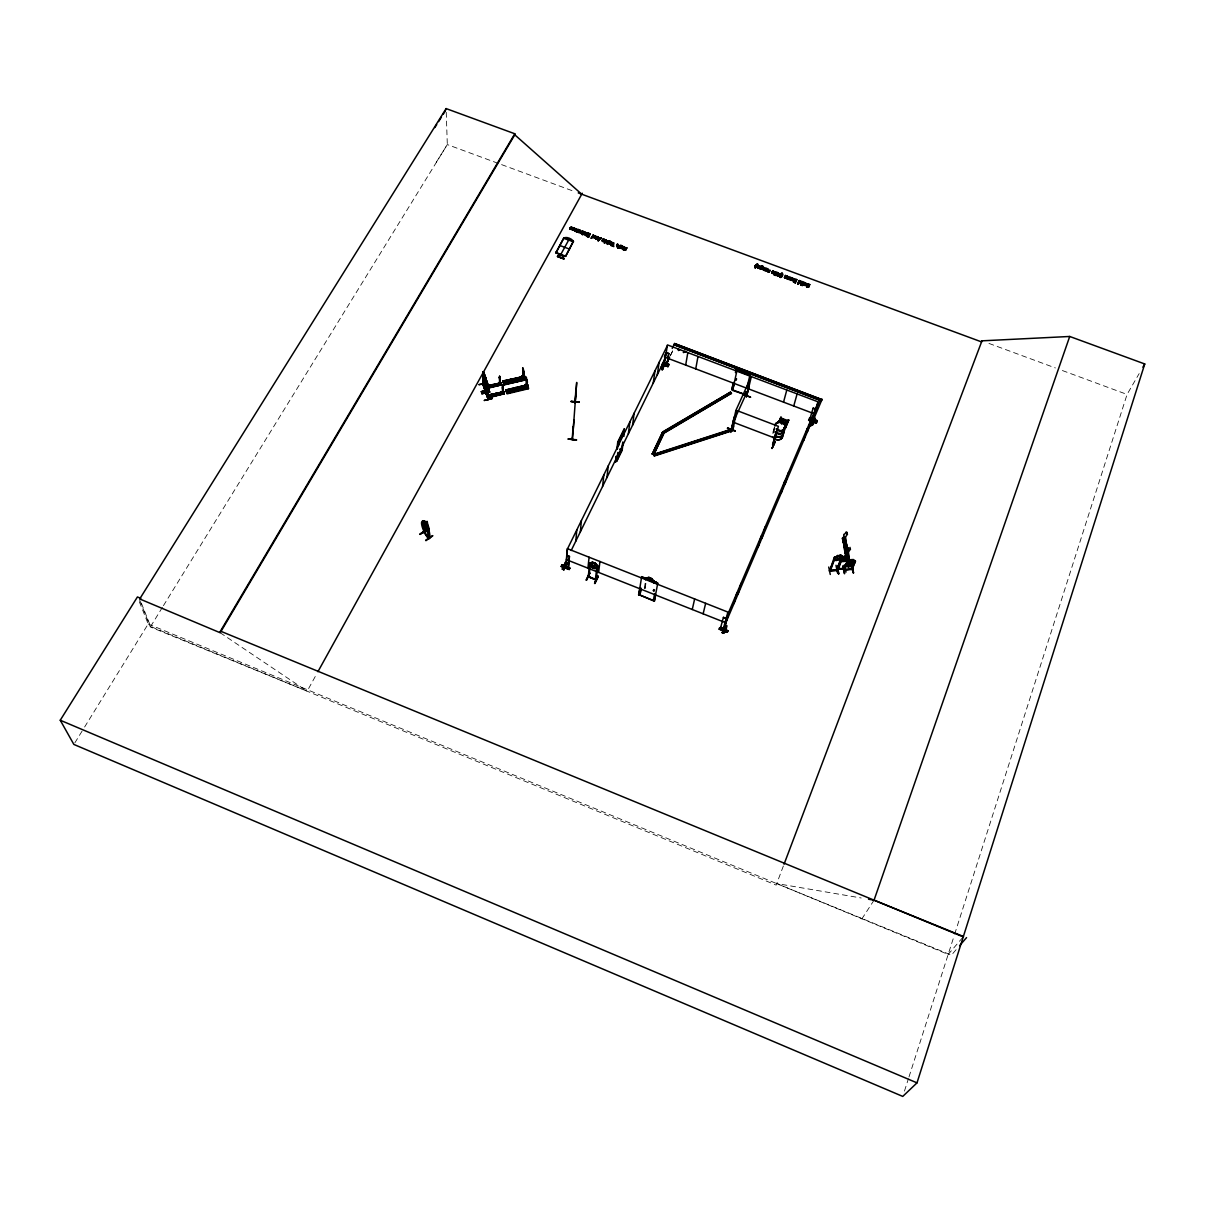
<?xml version="1.0" encoding="UTF-8"?>
<svg xmlns="http://www.w3.org/2000/svg" width="1205" height="1205" viewBox="0 0 1205 1205"><rect width="100%" height="100%" fill="white"/><g stroke="black" fill="none" stroke-linecap="round" stroke-linejoin="round"><path stroke-width="0.75" stroke-dasharray="5 3.75" d="M644.298 588.176L645.157 583.175M644.916 588.703L645.775 583.717M645.037 588.462L645.88 583.461M773.188 431.797L774.122 429.658M774.348 427.429L774.167 429.914A5.257 4.383 14.3 0 1 774.363 427.519M772.857 433.514L774.378 427.745A5.166 4.323 14.3 0 0 774.167 429.974A5.151 4.308 14.3 0 0 773.233 432.083M904.458 1091.097L908.419 1078.686M908.992 1076.924L954.089 935.954M954.661 934.161L1127.067 394.427L1139.162 373.595M783.371 865.988L776.156 885.103L150.625 626.495L139.705 598.945M670.462 355.324L672.932 350.278M670.402 355.716L673.685 348.983M139.735 600.226L150.339 626.962L307.139 691.203L317.005 673.339M74.846 742.852L83.642 728.588M84.621 727.007L148.185 623.979L138.771 600.331M150.625 626.495L162.449 607.275M163.428 605.678L447.311 144.57L446.212 111.478M436.285 162.298L447.311 144.57L574.755 191.64M773.64 430.516L774.243 429.537A5.151 4.308 14.3 0 0 773.444 432.67M861.846 918.933L874.047 900.165M948.064 954.586L962.072 938.228M956.077 949.736L951.423 955.143L776.728 883.566L861.198 897.981M773.339 432.61L774.258 431.812M988.959 343.425L1055.384 367.947M1062.373 370.538L1127.067 394.427M148.185 623.979L948.184 954.435M220.199 632.761L307.139 691.203M773.49 432.565A5.121 4.293 14.3 0 1 774.378 431.797M773.309 432.866A5.242 4.383 14.3 0 1 774.167 429.628"/><path stroke-width="1.5" d="M492.122 398.644L484.124 400.482L492.137 398.463M491.956 386.925L491.188 384.817M492.212 396.581L491.444 394.351M492.634 384.485L493.417 386.579M492.89 394.005L493.673 396.129M522.91 376.653L522.97 368.067M494.186 393.704L494.969 395.812M495.647 393.357L496.43 395.466M486.142 386.519L500.678 382.738L500.828 383.988L500.316 382.121L498.87 382.467L499.593 384.5M500.075 379.319L500.075 377.557M500.15 380.795L499.97 377.737M500.376 382.286L501.099 384.892L486.684 388.115L501.039 384.576M501.099 384.862L486.579 387.784L486.85 388.552M501.958 391.926L503.344 390.992L504.127 393.734L489.697 397.017L489.004 394.833L503.871 391.971L501.898 391.339M502.606 385.148L502.485 386.278L502.877 385.374M504.082 393.674L502.681 394.08L501.882 391.866M503.057 382.316L502.756 381.066L503.916 384.591M503.118 388.236L502.696 385.223M503.344 391.52L503.735 392.89L503.344 390.992M503.133 387.739L502.997 386.293M503.494 392.212L503.404 391.158M506.974 393.237L505.784 389.923L507.064 393.839L528.468 388.718L527.188 384.184L525.019 384.696L525.094 385.6M506.371 380.373L507.561 383.506M507.968 389.561L509.143 392.725M573.444 241.934C573.264 239.117 565.371 235.773 563.744 238.485M508.54 379.846L509.73 382.994M509.414 389.215L510.604 392.378M514.776 134.809L514.806 133.77L446.121 108.586L139.705 598.945L220.199 632.761L514.776 134.809L581.729 194.216M511.583 388.688L512.788 391.851M563.865 258.834L557.508 256.545L563.865 258.924L561.59 254.918L557.554 256.198M512.637 378.882L513.827 382.015M513.526 388.236L514.716 391.399M564.693 256.469L555.957 252.854L563.774 237.942M557.719 255.897L557.508 256.545M594.547 238.168C596.927 233.288 593.96 239.102 596.505 239.223C599.985 233.002 594.939 241.407 594.713 237.34M804.277 284.124C805.482 286.956 806.853 281.518 804.548 283.627M584.229 233.875L585.148 232.053L584.922 233.77M521.931 375.885L524.19 375.629L521.931 375.885L523.015 379.56M575.101 230.908L576.909 231.932L578.129 229.447L576.562 231.511L575.192 231.3L575.116 230.05M504.006 384.937L525.38 379.891L524.958 378.732L503.6 383.808L525.305 378.656L523.045 378.912L523.106 379.967L521.916 376.683M524.1 375.373L524.175 376.261L502.636 381.157M524.311 377.195C524.808 376.547 524.506 376.081 524.838 376.713M525.275 379.5L525.199 378.4M526.103 388.387L528.302 387.242L528.453 388.688M527.459 386.037L527.188 384.184M506.07 391.143L527.579 385.962L527.444 384.681L527.895 385.721M527.624 384.636L527.956 386.986M528.302 387.242L506.793 393.116L528.242 388.07M500.256 380.78L499.924 384.41L499.292 377.511M503.238 388.206L502.952 393.282L502.334 386.715M503.253 389.607L503.072 393.267L502.365 387.573M766.184 270.236L766.696 269.107L768.444 269.679L766.214 270.312L766.485 268.384L765.642 270.748M559.888 245.504L569.558 249.119M560.551 254.918L568.865 239.735M811.04 425.621L811.342 424.793C808.404 428.573 815.981 419.355 809.414 419.777M574.454 229.266L573.008 228.197L574.408 229.447M523.542 378.882L524.235 371.848M524.039 373.369L523.708 378.852L522.669 368.082L523.889 373.414M569.724 228.86L570.01 227.7L571.968 228.438L570.492 229.236L570.311 228.167L571.818 228.724M572.029 228.528C568.579 225.456 574.619 229.131 569.98 227.971M572.255 229.161C573.761 226.645 568.429 226.314 572.375 227.73M606.657 241.813C607.184 244.314 609.805 239.765 606.838 240.94M574.936 228.543L574.213 230.426L572.45 229.989A1.702 1.341 5.2 0 0 573.158 230.291L574.649 229.809L574.815 228.347M574.092 229.688C571.321 229.161 573.143 231.029 574.333 229.357M574.8 228.619L573.203 227.76L574.619 228.438M576.472 440.126L568.173 438.951L576.472 440.051M579.153 402.334L570.959 401.355L579.183 402.048M527.429 381.804L526.63 387.724L525.832 377.843M527.157 382.241L526.796 387.679L525.998 385.48M572.27 438.198L572.179 439.418L573.143 426.811M575.824 389.938L575.131 402.816L576.698 382.422L573.023 432.173M576.367 229.071L575.674 230.321M576.909 231.932L578.129 229.447M568.158 439.117L576.487 439.75M575.553 230.351L576.743 231.194L577.662 229.266M580.373 230.501C576.502 230.004 578.882 234.282 580.78 230.712M580.268 230.833L578.626 231.3L578.987 230.411M577.963 231.481C577.888 227.579 582.09 232.188 578.656 231.029M577.888 231.405C580.659 234.312 576.849 232.038 578.807 229.703M582.738 231.164C583.566 235.156 578.189 232.625 581.172 232.595C585.479 227.308 580.9 239.855 584.199 232.128M581.036 233.469L581.413 232.55M581.518 233.65L582.256 230.983M582.753 234.101L582.06 233.198L582.934 233.514M582.407 234.734L582.768 233.83M582.874 231.917L583.973 231.616L584.063 232.746M755.475 266.395L755.55 267.887M793.718 280.388L794.517 279.033L796.851 279.62L794.532 279.515L795.029 280.931M585.69 235.201C583.431 233.469 586.293 236.255 585.841 234.674M585.63 232.234C582.572 238.409 590.269 229.251 586.157 235.367M587.694 233.695L589.576 234.116L588.974 235.216L587.046 234.915L588.959 235.487L589.546 234.388L587.904 233.077L590.269 233.966L588.643 237.189L586.474 235.954M569.814 568.082L561.786 564.994L569.679 568.534M585.992 234.629L586.91 232.716M588.974 235.216L587.242 234.568M587.904 233.077L590.269 233.966M573.957 420.108L572.465 439.433L572.255 438.274M588.643 237.189L586.293 236.029M563.729 569.664L566.983 562.434M567.163 562.72L565.552 562.072L562.298 569.152L563.925 569.799L566.968 562.584M590.932 238.198C596.475 231.104 590.465 240.262 593.914 236.632M566.847 564.226L565.491 566.38M568.85 567.419L565.687 566.425M766.967 268.564C767.208 271.984 770.552 269.092 766.485 268.384M569.347 556.665L568.429 567.54L569.453 556.409L566.666 555.61L569.453 556.409M596.505 239.223L597.71 236.737M596.324 238.485L597.243 236.557M597.71 240.563L601.22 238.033L599.894 238.816L598.042 236.858L598.328 240.789L601.22 238.033M598.328 240.789L599.593 238.831L598.237 240.277L598.433 238.394M599.894 238.816L600.708 237.837M604.353 240.488C599.246 239.795 607.335 240.578 602.937 239.223C602.274 239.659 605.633 239.464 604.187 241.045L602.575 240.759M575.809 541.12L576.803 529.914M602.696 239.524C606.567 236.873 603.419 245.082 602.169 240.202M499.593 376.081L499.186 377.843M604.247 243.154L605.919 239.78M580.343 531.872L581.382 520.59M608.856 240.88C606.16 239.509 606.702 245.79 608.766 240.97C610.212 245.745 604.503 242.416 607.757 242.853M607.621 244.404L609.293 241.045M611.025 244.118C608.871 243.38 611.327 241.226 611.387 242.551M611.929 242.898L609.971 241.286L611.914 242.175L611.538 243.395L609.64 243.199L610.995 244.103M610.784 245.428L613.842 246.573L610.995 244.811M609.971 241.286C606.401 243.681 613.209 245.398 609.293 243.666M808.962 286.308L808.706 287.076M612.773 245.474C613.827 248.757 614.354 238.168 612.245 245.549M613.661 242.657L612.758 245.745M619.099 246.001L617.111 246.965L616.644 245.052L618.617 245.79L617.141 246.694L616.644 245.052M616.945 244.826C621.434 247.281 614.806 241 619.069 246.272M617.186 244.133L619.174 246.001M623.301 246.844L621.66 247.311L623.241 247.025L621.825 245.7L621.283 248.471L622.684 248.908L621.479 247.417L623.813 247.04L622.172 246.106M619.626 248.064L617.984 248.245L619.445 247.477M620.605 245.248C621.132 247.899 617.322 247.673 619.581 247.432L621.087 245.428L619.596 248.335M618.798 247.146L619.596 247.161M618.014 247.974L619.084 247.899M619.731 248.185L621.087 245.428M586.443 580.132L589.923 572.917L586.519 580.192M587.935 568.173L589.079 557.207M595.993 579.936L588.236 576.818L589.787 562.961L592.604 562.238L595.36 563.322L597.891 566.139L596.219 579.59M625.666 249.947C620.485 250.399 626.66 249.842 624.009 248.275M588.432 576.171L588.296 576.894M589.155 576.412L588.838 577.15L588.492 576.186M588.959 577.105L590.465 563.217M664.241 365.446C658.728 378.415 666.049 358.156 664.091 366.2L667.434 344.901L817.939 401.777L810.513 425.922M624.009 247.597L626.871 247.793L626.57 248.546L624.476 247.628L625.757 250.053M626.871 247.793L624.16 247.462M602.575 486.474L603.856 474.86M850.082 547.401L849.766 548.697A1.913 0.844 -10.9 0 1 849.6 550.098L847.898 553.577L846.03 553.607M594.547 583.386L597.951 576.111L594.668 583.401M606.928 477.572L608.269 465.883M596.189 579.228L595.33 579.71L597.093 565.687M598.644 572.42L599.924 561.5M523.482 376.638L502.636 381.172M617.141 447.868L616.824 448.004M511.251 380.313L511.929 381.367M513.059 380.494L511.523 381.051M524.537 375.809L524.853 376.397M615.785 461.786L616.026 456.409M616.9 449.194L617.758 441.979L624.1 429.101L623.889 433.137M615.71 461.952L616.448 456.394M617.231 449.329L618.18 442.054L624.431 429.236M615.378 461.816L616.523 457.418M618.044 445.338L618.496 441.813L623.934 430.697L623.904 436.391M620.711 451.664L616.779 461.169L617.834 452.462M618.677 445.519L619.099 442.039L624.567 431.134M525.651 377.406L526.66 378.039M525.847 377.045L525.726 378.475M619.762 449.299L619.837 449.088M527.715 385.103L526.48 385.721M623.693 432.505L624.1 429.101M622.849 441.964L621.418 449.902L622.157 450.384L616.779 461.169M495.014 394.984L494.863 394.095M622.157 450.384L623.03 443.38M628.362 433.815L629.914 421.81M786.699 277.722L786.82 277.436M623.813 246.724L623.392 247.808L621.494 247.612M632.565 425.229L634.161 413.149M759.647 267.133L759.481 265.928L757.629 265.266L759.075 267.209L757.071 266.471L759.135 266.938M653.231 383.039L655.038 370.673M657.297 374.74L659.135 362.328M771.833 272.692C772.902 269.995 775.131 274.484 772.405 272.722M662.057 369.528L663.352 361.892M662.328 369.619L664.196 364.844L666.711 366.124M662.494 364.332L661.093 367.42L662.614 368.007L663.639 364.738M665.838 353.321L662.524 369.227L662.825 368.399M669.634 357.011L665.476 365.808L663.774 365.627M665.567 355.023L662.675 368.67M730.215 429.899L653.713 454.677L652.221 454.089L662.524 432.279L664.015 432.851L731.45 393.237L730.486 392.137L663.066 431.706L663.955 433.213L653.713 454.677L654.36 455.972L732.64 430.607L732.068 428.95L653.773 454.3L652.267 453.728M666.425 366.019L664.723 364.543M668.67 353.713L666.742 366.064L668.76 353.502L666.154 352.764L668.76 353.502M806.522 284.485L804.895 282.723L803.78 284.817M667.028 366.169L666.501 365.552M653.713 454.677L664.015 432.851L663.066 431.706M661.681 364.452L668.067 366.636L662.012 364.302M654.36 455.972L653.773 454.3M663.578 364.723L668.338 366.064L663.759 364.513M674.514 343.515L821.976 399.623L674.514 343.515L672.239 348.441M652.221 454.089L662.524 432.279M662.464 432.64L664.015 432.851M677.632 348.697L678.581 350.565M641.045 588.115L639.765 595.059L638.74 595.014L641.663 576.638L657.779 583.009L654.36 601.22L639.9 595.044L653.291 600.452L654.707 593.538M640.096 587.558L638.56 594.954M640.473 592.694L641.045 589.23M645.88 578.415L645.579 579.816L646 578.084L648.938 577.391L654.104 581.367L653.441 580.87M685.585 351.709L683.416 352.402M648.546 579.891L649.841 578.038M685.675 365.085L687.829 352.613M746.889 395.662L746.543 396.686L751.348 376.487L735.924 410.333L731.54 429.598M810.709 425.38L812.125 421.916M812.577 421.75L822.096 399.247M583.084 231.315L583.627 232.475L581.864 233.77M584.817 233.785L586.007 234.357M652.477 582.015L651.709 578.49L654.149 581.277L653.803 583.069L653.908 581.593M653.185 590.571L653.893 590.962M653.622 589.576L654.451 589.863M654.014 590.902L653.577 590.299M695.737 368.881L697.996 356.454M654.36 601.22L655.49 595.541M764.196 270.462C767.314 264.829 763.955 273.354 762.84 268.745M794.562 282.181C792.242 280.313 797.574 281.548 794.291 280.057M500.768 383.07L485.946 386.022L486.202 386.775L500.587 383.31M762.66 267.766C761.078 270.492 758.126 268.459 762.358 268.519M618.737 245.428C618.286 248.094 614.866 244.299 618.436 246.347M755.189 268.173L755.098 265.883M755.927 264.844L757.704 264.166L756.243 265.175M757.388 265.944L758.924 265.974L759.075 267.209M757.629 265.266C761.62 266.094 757.403 269.092 757.327 267.209M663.006 432.068L730.486 392.137M755.414 266.666L756.062 265.145M733.393 382.813L731.887 389.637L733.318 382.422M735.457 372.39L736.33 368.685L751.423 374.394M735.622 372.571L736.375 369.152M756.906 266.892C757.779 268.579 760.069 267.495 757.418 267.179M663.955 433.213L731.45 393.237M745.428 394.698L732.61 390.39L736.963 370.553L750.143 374.891M734.448 382.633L732.61 390.39M736.511 378.732L736.044 380.027M762.117 267.736C757.583 270.583 765.371 263.79 760.973 266.697M760.189 268.504L761.168 266.531L762.599 268.022M762.886 266.923L761.018 265.853L759.512 268.73M763.533 267.299L762.795 269.468M764.678 270.643L762.735 269.137M764.015 267.48L763.593 269.89L765.311 267.947M731.631 429.567L734.237 416.99L731.269 429.507L731.676 428.362M730.848 432.429L733.559 426.239M767.449 271.607L765.672 270.312M732.068 428.95L732.64 430.607M767.841 271.803L769.031 271.863M732.941 429.959L736.601 410.423L778.385 426.344L773.158 445.353L773.565 444.705M768.88 272.194C770.944 266.636 770.115 274.002 768.218 271.2M692.257 609.504L694.652 598.96M487.965 399.533L487.995 386.609L488.266 399.533L485.736 392.469M485.856 393.538L486.022 380.509L487.92 387.588L486.7 380.885M750.519 397.258L742.943 394.261L750.549 397.108M483.054 384.576L483.069 371.697L484.47 374.258L485.073 380.87M483.717 371.968L484.937 377.286L485.043 390.812L482.753 383.808L485.314 390.751L485.645 377.421L486.052 380.584M727.413 428.408L735.246 430.998L727.609 427.88M772.119 271.743C776.848 274.168 770.221 268.64 774.559 271.953M774.077 272.044L772.616 270.809M773.821 273.43L772.315 272.752M745.172 395.24L746 391.64M746.844 388.055L750.007 374.921L737.219 369.995M777.27 272.375L776.14 274.966L774.649 275.086M748.682 386.112L746.588 396.581M746.498 396.701L749.329 383.868M775.628 271.773L774.107 275.162M776.171 274.891L775.433 274.333L776.306 274.574L777.21 272.646M775.523 274.288L776.366 274.318M428.603 536.888L429.146 537.49M428.664 537.294C426.148 526.615 426.329 507.094 429.176 537.897L423.558 531.932M429.131 537.792L423.708 531.616M774.966 275.056L775.9 275.056M777.752 272.556C777.797 274.228 776.11 276.849 774.996 274.785M777.903 275.538C779.605 269.784 776.743 277.24 777.827 275.659M428.016 525.952C436.858 560.973 411.206 511.357 426.57 522.85M424.281 532.61L423.904 531.691M777.571 276.322L777.481 275.086M777.421 275.358L778.52 272.842M780.93 273.731C777.12 278.566 779.605 273.897 780.433 273.55M779.334 276.066L780.373 273.806M524.552 376.593L502.862 381.789M779.816 276.246L778.294 275.659M782.226 274.183L782.181 274.77A3.479 2.756 12.3 0 1 781.97 275.749L781.397 276.322A3.675 2.922 12.3 0 1 780.584 276.849L779.951 277.331L781.729 276.653M782.105 274.153L781.849 273.098L782.557 275.614L780.539 277.557M782.587 274.153L782.437 273.309M703.133 613.812L705.663 603.313M785.283 275.343L784.44 277.662M786.76 278.129C789.139 281.217 784.651 276.548 786.865 276.216M503.615 392.182L489.079 395.315L503.57 391.685M788.567 276.548L787.467 279.078M789.742 278.867L788.341 279.379L790.48 277.255M808.254 286.76L806.928 284.425L809.82 284.621L807.32 283.898L806.748 284.877L808.871 286.413M790.962 277.436L789.862 279.967L788.401 279.123M792.83 279.741L791.308 279.183L791.354 280.163L792.965 279.455L790.962 278.716L793.041 279.259L791.293 278.204M792.694 278.747C788.793 277.843 795.195 277.271 793.236 280.178M795.526 281.217L793.824 281.759M793.477 280.855L793.432 282.015L795.405 282.889L793.297 281.413L794.185 280.599M793.673 280.117L796.174 279.771L794.231 280.178M484.064 373.038L484.576 377.029M800.843 282.994L797.755 283.913L799.246 280.509L798.825 282.798L800.451 282.678M798.237 284.094L798.749 282.859M797.755 283.913L799.246 280.509M798.825 282.798L799.487 281.232M800.723 284.877C805.904 276.035 798.599 287.649 801.446 284.696M844.72 545.729L845.579 545.247L845.594 546.347M801.28 285.088L801.596 284.305M801.912 285.465L803.901 282.226L802.394 285.645M809.82 284.621C809.022 285.088 806.25 283.461 808.886 286.579C806.989 288.281 804.895 286.097 808.645 286.956M807.666 285.6C809.655 288.251 803.81 285.299 808.193 286.67M778.626 429.522L778.686 429.567M845.91 532.309L847.115 532.399L846.799 533.71A1.913 0.859 -11 0 1 846.648 535.11L844.961 538.635L843.123 538.756L844.042 535.291A1.913 0.859 -11 0 1 844.946 533.83L845.925 532.414M486.925 383.22L486.956 381.895M727.91 630.802L719.701 627.654L719.114 629.131L727.338 632.233L727.941 630.742L719.686 627.7M566.576 564.256C563.081 567.359 571.938 568.338 565.793 566.501L567.329 548.621L727.895 612.095L723.256 628.965L720.259 627.775L723.377 628.272L723.618 629.356L727.669 616.87L723.979 629.417L728.498 612.607L818.255 402.832L811.221 425.214M723.407 617.367L726.133 618.436L723.407 617.367L720.56 627.895L721.102 627.323M783.536 402.154L786.805 390.013M775.734 433.333L772.616 445.157L775.824 433.107M722.172 632.625C726.841 636.797 728.709 614.158 723.693 633.197L722.172 632.625L725.124 625.094L726.736 625.952M775.177 442.145L772.013 448.456L774.89 441.828M772.631 445.112L773.474 444.675M723.572 629.085L724.808 626.449M779.454 420.756L780.885 417.216L781.232 418.15M781.156 418.06L779.213 422.548M724.702 626.675L724.868 627.428L725.079 626.555M846.061 553.713L846.964 550.173M734.011 603.539L736.903 592.965M606.085 242.069L606.461 241.045M738.093 593.99L741.03 583.325M784.771 427.82L787.528 421.223L780.93 418.722L787.603 421.313L788.778 420.018L785.389 428.046L787.528 421.223M785.389 428.046L788.778 420.018M787.603 421.313L788.16 419.777M793.734 406.025L797.123 393.914M758.126 547.13L761.244 536.074M762.042 537.927L765.205 526.811M781.337 492.77L784.681 481.307M785.133 483.913L788.507 472.375M617.337 448.832L617.562 448.049M808.63 420.259L816.403 422.91L808.63 420.259L809.564 418.075L817.321 420.726L809.564 418.075M809.775 420.425L809.624 419.506M813.134 408.149L815.68 409.113L813.134 408.149L809.504 420.244L812.321 421.313M803.735 440.382L807.26 428.528M807.38 431.827L810.95 419.927M815.77 410.077L810.965 425.606L812.125 422.066M804.398 283.732C804.443 288.085 808.66 281.624 804.142 283.326M819.987 400.256L812.577 417.502M727.549 428.121L735.246 430.983M140.834 598.358L137.43 596.957L60.25 720.229L73.867 744.434L902.756 1096.414L917.005 1082.858L1144.75 363.97L1069.724 336.466L981.97 340.834L981.563 341.904L578.249 192.921M800.783 281.97L800.376 282.949M800.602 282.603L800.783 281.669M761.952 268.353L762.117 267.45M868.549 899.231L874.047 900.165L1069.724 336.466M573.429 241.075L565.702 256.183M793.387 279.922L793.252 278.716L791.384 278.039M556.032 251.996L556.243 253.276M561.168 566.44L569.227 569.468L561.168 566.44L561.666 565.386M774.695 272.42L774.002 273.58M774.529 272.948L774.71 271.908M778.325 421.946L778.942 420.997L782.105 421.148L786.639 424.024L786.067 424.898M782.075 421.223L778.987 421.117M790.872 278.912L791.113 280.132L792.92 280.283M778.746 422.368L780.72 419.415L787.332 421.946L784.801 424.973M828.724 567.043L830.275 574.469M830.486 570.598L829.507 571.019L835.155 557.192M830.456 570.311L829.597 571.004L834.342 557.237L840.713 555.098L842.913 556.725L840.653 555.159L834.357 557.312M786.202 277.542L787.648 278.566M845.654 551.649L842.762 537.626L844.81 551.709L845.714 551.649L842.37 538.108L845.729 551.649M843.651 537.159L844.524 537.219L843.651 537.159C844.72 539.042 843.771 536.827 844.298 538.048C841.918 542.099 852.703 553.502 844.75 551.709M772.013 271.938L771.848 272.902M801.114 282.783L801.039 281.172L799.186 280.765M845.308 537.445L847.898 551.483L845.097 537.46C846.769 540.759 839.057 538.801 845.579 538.801M835.999 565.296L837.505 572.932M844.087 546.603L846.814 546.513M837.219 566.44L838.59 574.077L837.596 566.471M844.283 547.913L847.085 547.627M837.565 569.257L841.677 558.487M842.069 556.559L837.068 570.552L842.807 556.74L842.099 557.056M837.144 570.507L837.957 570.101M842.792 556.65L841.768 559.466L843.214 560.355L847.311 559.075L847.1 556.062L849.284 557.674L844.208 569.995M842.898 556.635L837.882 570.462L829.597 571.004M812.381 422.473L812.727 421.464M848.666 566.696L845.458 552.568L848.651 566.712L847.341 559.888M848.215 552.929L847.055 553.05L847.431 552.041L846.287 552.884M846.979 550.278A1.913 0.844 -10.9 0 1 847.898 548.832L848.486 547.627M838.725 573.881L837.58 566.44M784.048 864.226L981.97 340.834M719.114 629.115L727.368 632.173M845.729 553.954L848.335 554.225L848.245 552.372L849.54 561.455M844.404 564.753L846.015 572.119M846.723 560.325L849.495 560.129M852.492 568.715C846.497 569.543 839.87 572.676 847.959 561.907L847.19 561.952M844.569 568.414L845.157 568.67M851.468 569.438C861.093 550.429 848.606 568.594 852.236 569.468L855.475 561.003L853.276 559.542L850.474 559.692L846.995 561.605L846.347 563.307L848.576 564.844L854.827 562.795L851.363 564.693M853.291 559.617L853.502 562.404L851.257 563.548L847.989 562.795L850.474 559.692L847.01 561.681L844.027 569.965L852.221 569.423M849.269 557.584L845.308 568.278M847.672 565.25L850.504 564.964L850.173 566.516M844.705 573.58L843.214 566.019M847.989 566.546L846.904 559.918M755.49 266.335L755.851 265.416M763.413 268.745L764.527 269.634M810.619 425.486L810.92 424.642M811.507 424.506L813.752 417.804L811.116 424.386L812.667 424.973C817.141 408.495 814.881 427.444 811.372 424.446M722.398 632.655L725.199 625.124L722.593 632.761M785.178 276.819L786.172 277.632M723.331 628.664L720.56 627.895L724.175 628.799M621.403 247.808L622.292 245.88M579.274 229.869C581.563 230.019 580.328 232.61 578.385 231.993M622.714 248.637L621.012 247.221M609.158 242.808L609.128 243.787M484.937 377.301L485.284 376.352L486.835 384.817L485.419 382.226M786.142 277.813L786.925 275.945M724.009 629.221L724.928 627.037M816.403 422.91L817.306 420.756M727.669 616.87L726.495 618.858M724.551 626.901L723.708 628.905M772.013 448.456L774.83 441.783M725.681 623.015L814.64 414.866M772.782 444.404L773.354 445.338M602.274 239.961L602.108 240.91M778.415 422.835L780.885 417.216M779.665 421.599L781.427 417.427M735.035 417.548L735.728 417.804M746.467 395.978L746.633 395.466M732.535 428.95L733.032 429.462M584.365 233.499L584.335 234.613M594.396 237.084L594.502 235.668L592.981 235.246M799.743 280.69L801.114 281.609L800.964 283.055M802.47 285.374L803.901 282.226M514.399 388.974L515.228 390.239L515.981 388.959M662.614 368.007L664.045 364.573M663.97 365.025L666.561 365.718M796.174 279.771L795.044 282.362L793.899 281.488M795.405 282.889L796.851 279.62M733.197 422.368L748.486 388.748M563.925 569.799L567.118 562.464M790.42 277.527L789.682 279.123L788.552 279.003M790.962 278.716L791.037 280.404L793.131 280.117M811.944 422.337L812.381 421.539M565.687 562.102L562.298 569.152M785.78 275.523C783.416 277.632 787.302 278.837 784.56 277.557M645.91 578.023L648.968 577.451L651.709 578.49M786.76 277.692L787.422 276.126M650.7 578.46L651.363 580.192L650.233 581.262M787.95 279.259L789.064 276.728M494.713 394.412L495.903 394.397M731.706 389.561L743.846 394.095M492.83 385.901L492.122 385.163M774.589 275.343L776.11 271.938M778.535 275.011L779.545 275.463M772.36 271.487L774.408 271.743M766.169 270.372L767.63 271.23M816.538 422.578L808.766 419.927M763.127 266.26L760.46 266.742M757.132 266.2L757.659 268.113L759.602 267.149M594.984 583.536L598.343 576.472M597.891 566.139L595.36 563.322L592.559 562.313L589.667 563.292L592.634 562.298L590.992 564.784L594.411 567.224L596.309 566.892L595.315 563.353M594.622 583.19L597.936 576.095M592.001 567.525C593.478 569.829 601.431 566.757 594.698 568.549L592.001 567.525L589.606 564.663M586.112 580.012L589.501 572.962M594.366 563.307L593.523 562.886L592.363 564.768L594.08 566.154L595.119 565.07L594.411 563.232M569.227 569.483L569.845 568.022M566.983 564.407L566.004 566.742L567.465 548.923L667.269 345.775M668.067 366.636L669.106 364.497L664.542 362.946L669.076 364.543M667.118 362.449L668.76 359.075M665.265 354.481L664.407 356.891M571.185 550.549L665.356 358.292M623.889 430.863L619.099 442.039M502.967 382L524.506 376.442L502.816 381.669M607.139 244.238L607.742 243.124M609.61 243.274L610.453 241.467M604.729 243.335L606.401 239.961M663.699 366.064L664 365.236M755.158 265.838L757.117 263.955M595.963 236.075L595.119 238.244M588.356 236.376L588.793 235.562M588.326 236.647L588.763 235.834M591.414 238.379L593.101 235.02M586.187 235.096L587.377 232.881M575.915 228.619L574.996 231.029M576.382 228.799L575.553 230.682L576.758 230.923M563.744 238.304L556.002 252.553L564.889 256.514L565.642 255.761M570.01 227.7L569.875 229.221M804.036 283.28L803.705 284.591M806.491 284.5L805.136 285.6L803.856 284.561M317.924 671.697L582.271 193.237M427.775 528.754L424.19 524.883L425.29 521.87M1142.882 367.179L1144.75 363.97M219.958 631.977L514.806 133.77M606.778 241.723L608.585 241.542M805.979 284.32L803.976 284.757M434.824 127.579L436.722 124.597M438.605 121.6L441.437 117.111M443.32 114.129L445.217 111.131M574.198 229.809L574.454 228.664M848.998 561.5L846.588 552.101M847.145 552.854L846.934 552.101L847.702 552.959M640.081 593.101L640.322 592.86M874.047 900.165L963.518 936.526M787.332 421.901L784.907 424.687M784.756 424.296L783.837 422.473L779.71 422.368M851.408 569.167L844.298 569.272M844.494 568.037L844.494 568.368M845.051 568.7L836.888 569.257M845.202 568.323L836.782 568.941M829.462 570.748L837.746 570.101M830.35 570.959L835.261 557.267L834.538 557.599M574.906 402.018L575.146 402.741L575.297 401.762M623.542 432.866L623.678 432.309M611.899 242.777L609.67 242.928M565.748 255.626L564.723 256.108M565.612 256.319L573.414 241.437M563.88 258.789L557.569 256.123M663.85 365.793L664.076 364.814L665.537 365.431M611.387 242.627L609.805 242.898M485.736 392.619L488.236 399.473L486.082 392.438M484.787 390.179L484.636 376.081L485.389 376.427L484.546 376.096M773.972 272.767L771.983 272.842M774.453 272.933L773.218 273.776L771.908 272.646M781.894 276.713L782.738 274.454M801.024 282.783L798.689 283.115M959.572 945.699L966.561 937.595M495.858 394.698L494.698 394.457M511.342 380.253L512.577 379.967M512.953 381.006L512.923 380.117M755.761 264.769L754.993 267.585M606.642 240.834L606.19 242.702M604.202 240.774L603.223 241.422L602.605 240.488M618.933 246.257L617.487 246.724L616.87 245.805M604.458 241.422L604.91 239.705M594.246 237.084L591.926 237.415L593.809 237.716L594.622 236.06L592.95 235.517L594.02 236.135M756.002 265.416L757.689 264.181M625.485 250.354C626.239 248.772 623.211 246.407 626.54 248.546M842.25 558.186L844.223 556.273L847.115 556.153L849.284 557.674M761.786 268.414L760.25 268.248M606.627 241.105L608.766 240.97M426.148 526.495L424.883 526.148L425.802 525.892M563.85 238.364L573.444 241.783M485.961 380.765L486.398 383.536L485.299 377.361L486.368 380.524L485.916 393.131M647.341 578.611L648.968 577.451M572.074 229.086L570.04 229.101M425.636 540.186L432.55 535.607M425.922 540.699L432.761 535.848M426.751 529.372L419.897 534.192L426.992 529.613M420.153 534.433L427.007 529.447M427.338 531.962L429.01 532.294L428.724 528.377L426.901 528.167L423.106 522.593M427.022 529.959L428.844 530.17L427.097 529.899M428.95 532.218L427.278 532.023M429.01 532.294L425.455 530.11L423.588 526.314M425.968 522.473C427.368 528.935 425.681 521.931 423.121 522.488L426.932 528.242M423.392 524.28L427.127 529.974M426.299 527.293L426.163 524.22M423.512 526.359L425.561 530.034M425.742 525.711L426.028 528.664L427.489 528.905M428.754 537.987L428.528 526.63L426.54 522.865M426.901 528.167L428.649 528.438L424.913 522.609M427.655 526.962L424.07 523.091L424.732 520.922C420.846 519.295 426.178 529.191 424.1 532.836M772.601 444.6L773.444 445.127M732.248 429.387L733.107 429.703M492.619 386.082L492.725 385.193M800.316 282.798L798.9 282.542M683.461 352.146L685.058 351.227M678.611 350.309L680.207 349.405M683.596 352.568L685.63 351.453M841.918 557.554L844.268 556.394M840.126 559.994L842.355 561.455L845.157 561.304L848.621 559.391M736.451 378.988L736.27 379.741M840.924 558.051L836.812 559.331L835.366 558.442L837.821 555.309M604.006 241L602.771 240.925M776.306 275.327L774.845 275.132M781.006 423.256L781.819 424.055M846.979 551.544L844.585 537.942M848.064 552.839L845.036 553.155L845.759 556.559M845.579 553.125L846.663 556.499M604.262 241.301L602.184 240.834M850.474 566.561L848.139 566.742M619.475 248.17L618.195 247.914M588.959 576.743L595.375 579.68M514.716 388.823L515.83 388.929M492.122 385.073L492.619 386.007M511.884 379.771L511.372 381.021M779.966 277.316L780.524 277.12A3.675 2.922 12.3 0 0 781.337 276.593L782.03 275.493A3.479 2.756 12.3 0 0 782.256 274.499M804.835 283.416L805.829 283.597M654.405 455.611L732.73 430.23M625.335 250.173L623.03 249.54M786.067 278.174L784.5 277.406M837.821 568.549L836.948 568.881M837.219 569.784L829.778 570.311M842.822 566.064L844.328 573.625M504.142 393.207L489.576 396.686L489.848 397.454L504.157 393.809M489.682 396.972L504.067 393.448M528.393 387.498L506.748 392.875M528.287 388.191L506.823 393.192L528.212 388.01M498.93 382.633L500.587 382.422M486.037 386.293L500.602 383.07M503.027 382.286L524.401 377.24M486.82 388.507L501.114 384.937M525.38 379.891L503.856 384.531L524.958 378.747M527.278 384.44L525.019 384.696M527.489 386.067L527.067 384.892L505.678 389.998M527.383 385.675L505.904 390.676L527.203 385.284M489.094 395.33L503.554 391.806L488.989 394.984M489.275 390.179L481.187 391.7L489.29 390.239M481.759 393.417L489.863 391.971L481.88 393.794M481.849 393.674L489.863 391.971M483.762 377.888C480.855 365.507 486.474 385.66 484.515 380.072M484.576 378.129L485.163 380.855M487.573 388.944L486.022 380.509L485.976 393.658M487.212 382.633L487.543 385.871L486.805 383.657M485.329 383.341L478.837 384.666L485.314 383.476M486.805 382.798L486.052 378.641L486.428 381.699M487.468 388.884C489.923 389.215 487.257 382.753 486.684 380.795M486.172 384.516L486.835 384.817M486.82 386.654L486.037 382.467M488.206 389.17L487.483 388.974L488.326 389.245M484.229 373.791L484.636 376.081M484.47 374.258L485.254 378.46M769.182 271.547L767.901 271.532M486.052 381.443L485.314 379.259M769.091 271.592L767.977 271.577M799.563 281.172L800.707 281.925M844.75 545.79L845.624 546.272M799.427 281.503L800.662 281.804M787.739 278.506L786.699 278.054M760.777 267.269L761.997 267.6M766.636 269.378L767.947 269.8L766.41 269.739M578.972 230.697L580.207 230.953M596.355 238.213L595.195 238.063M852.402 568.73L851.649 569.498M848.516 553.758L845.805 554.3M849.148 557.704L844.238 568.73L837.053 568.564M848.425 558.02L849.194 557.96M852.281 559.828L849.555 562.163L852.312 561.967L852.297 559.903M845.157 561.304L842.28 561.41L840.216 559.964M847.959 561.394L847.145 561.696M854.631 561.078L855.445 561.364L854.691 561.425M852.086 565.431L853.245 572.993M842.762 537.626L845.353 551.679M843.108 538.665L844.946 538.53M781.217 422.473L783.732 423.422M424.009 532.776L423 520.681M564.377 237.777L573.008 241.09M565.13 255.987L556.439 252.824M602.922 239.102L604.744 239.765M570.944 401.611L579.183 402.078M809.594 420.033L811.839 420.846M422.925 520.741L424.627 520.906M622.88 248.245L621.509 247.823M767.66 270.944L766.214 270.447M836.918 569.287L841.406 556.755L840.713 555.098M851.709 565.416L853.577 572.993L852.055 565.401M846.648 532.324L846.799 533.71M767.51 271.351L765.928 270.779M428.106 530.772L425.772 529.251L424.431 525.576M525.772 376.939L527.172 380.78M583.115 231.676L584.184 232.249M666.44 365.989L664.256 365.13M482.979 371.712L486.428 383.175M808.706 420.018L816.478 422.669M757.403 266.923L758.939 267.495M772.39 272.466L773.911 273.038M791.233 279.44L792.77 280.012M599.924 238.545L598.463 238.003L599.578 239.102M616.614 245.323L618.587 246.061M570.296 228.438L571.788 228.995M596.52 238.951L594.562 237.897M623.241 249.33C626.721 252.342 623.497 246.136 623.829 248.305M561.711 565.175L569.814 568.248M719.626 627.82L727.88 630.953M665.506 357.433L814.324 413.812M813.616 418.03L815.183 418.617M810.031 419.671L812.547 420.666M745.443 394.773L746.332 395.104M812.697 421.268L811.206 420.696L812.577 421.63M780.689 417.939L787.814 420.59M782.12 423.286L782.12 423.708M483.13 383.732L485.314 390.661M733.86 422.458L775.177 438.228M736.963 370.553L749.751 375.463M646 578.174L646.724 578.37M641.512 576.954L657.644 583.325M642.657 577.602L656.605 583.115M566.44 559.662L725.094 622.518M565.913 566.245L568.278 567.103M580.358 232.746L581.232 232.866L580.042 232.806M596.234 579.635L588.191 576.397M221.027 631.36L963.217 936.872M60.25 720.229L917.005 1082.858M807.651 285.374L807.922 284.425L809.489 285.374M525.29 379.454L503.931 384.651M500.888 384.365L501.175 385.148M503.931 393.237L504.202 394.02M485.992 386.097L486.79 388.266M424.838 522.654L427.685 527.413M426.088 524.265L425.561 523.573L424.988 524.506L425.696 526.645M428.377 526.63L428.137 526.796M730.411 392.514L731.375 393.613M499.337 377.24L499.894 376.668M623.738 246.859L622.142 246.377L623.271 247.115M569.784 228.784L571.592 229.643L572.526 227.655M527.353 385.721L506.01 390.857M522.985 368.308L523.949 371.215M426.947 526.751L428.89 530.516M781.834 273.113L782.165 274.454M762.057 267.721L760.912 266.968L762.599 267.796M499.653 376.322L499.939 377.391M526.133 387.754L526.193 388.808L524.988 385.495M489.893 385.133L490.676 387.332M488.432 385.48L489.215 387.679M487.468 385.6L488.236 387.92M483.009 371.818L483.054 384.907L483.069 371.697M488.1 386.624L487.543 383.07M527.067 384.922L505.693 390.089L506.085 391.173M503.705 384.003L504.021 384.967M481.217 391.761L489.185 389.682M839.659 555.52L839.719 557.614L837.641 558.412L837.219 557.041L838.725 555.595M848.034 552.387L849.766 561.515M847.522 552.869L849.344 561.47M845.458 552.568L846.302 556.529M846.362 559.964L847.763 566.772M755.46 267.6L755.445 266.727M527.218 380.057L527.248 381.367M446.121 108.586L446.151 109.64M491.248 396.701L490.465 394.592M783.355 432.429A5.166 4.323 14.3 0 1 781.081 436.707A5.166 4.323 14.3 0 1 775.402 436.195M783.476 432.233A5.242 4.383 14.3 0 1 781.171 436.572A5.242 4.383 14.3 0 1 775.402 436.044M782.617 435.126A5.151 4.323 14.3 0 1 779.138 439.795A5.151 4.323 14.3 0 1 772.962 437.038A5.166 4.323 14.3 0 0 779.168 439.689A5.166 4.323 14.3 0 0 782.648 435.02M774.951 425.561A5.197 4.338 14.3 0 1 781.849 422.307A5.197 4.338 14.3 0 1 784.319 429.131A5.197 4.338 14.3 0 1 776.156 428.844A5.197 4.338 14.3 0 0 784.289 429.236A5.197 4.338 14.3 0 0 781.819 422.428A5.197 4.338 14.3 0 0 774.936 425.666M774.905 425.832A5.182 4.323 14.3 0 1 781.337 422.458A5.182 4.323 14.3 0 1 784.681 428.754A5.182 4.323 14.3 0 1 777.089 429.944M783.958 427.85A5.257 4.383 14.3 0 1 782.06 433.333A5.257 4.383 14.3 0 1 775.282 431.962M783.506 431.887A5.166 4.323 14.3 0 1 781.232 436.165A5.166 4.323 14.3 0 1 775.538 435.653M783.852 428.061A5.182 4.323 14.3 0 1 781.97 433.469A5.182 4.323 14.3 0 1 775.282 432.113M784.003 427.519A5.182 4.338 14.3 0 1 782.663 432.625A5.182 4.338 14.3 0 1 776.412 432.414M504.925 380.554L506.1 384.018L504.925 380.554M510.468 379.244L511.658 382.693L510.468 379.244M515.695 387.558L516.885 391.038L515.695 387.558M574.845 401.717L574.86 402.726L574.845 401.717M673.941 344.69L821.464 400.813L673.941 344.69M811.989 420.379L812.034 421.208L811.974 420.409M786.097 424.808L786.669 423.934L785.991 424.853M843.816 545.232L846.588 545.037L843.816 545.232M844.585 549.194L847.356 548.998L844.585 549.194M844.765 550.113L847.537 549.917L844.765 550.113M843.636 558.081L844.027 559.436L846.106 558.653L846.061 556.484L843.636 558.081M656.725 582.572L642.777 577.707L656.725 582.572M846.407 559.738L844.765 558.834L842.295 560.024L844.359 558.608L843.38 557.433L844.916 558.322L847.311 557.147L845.323 558.548L846.377 559.783M423.452 524.521L425.199 524.778L423.377 524.582M842.25 558.367L835.909 560.476L833.709 558.954L835.984 560.521L842.265 558.442"/></g></svg>
